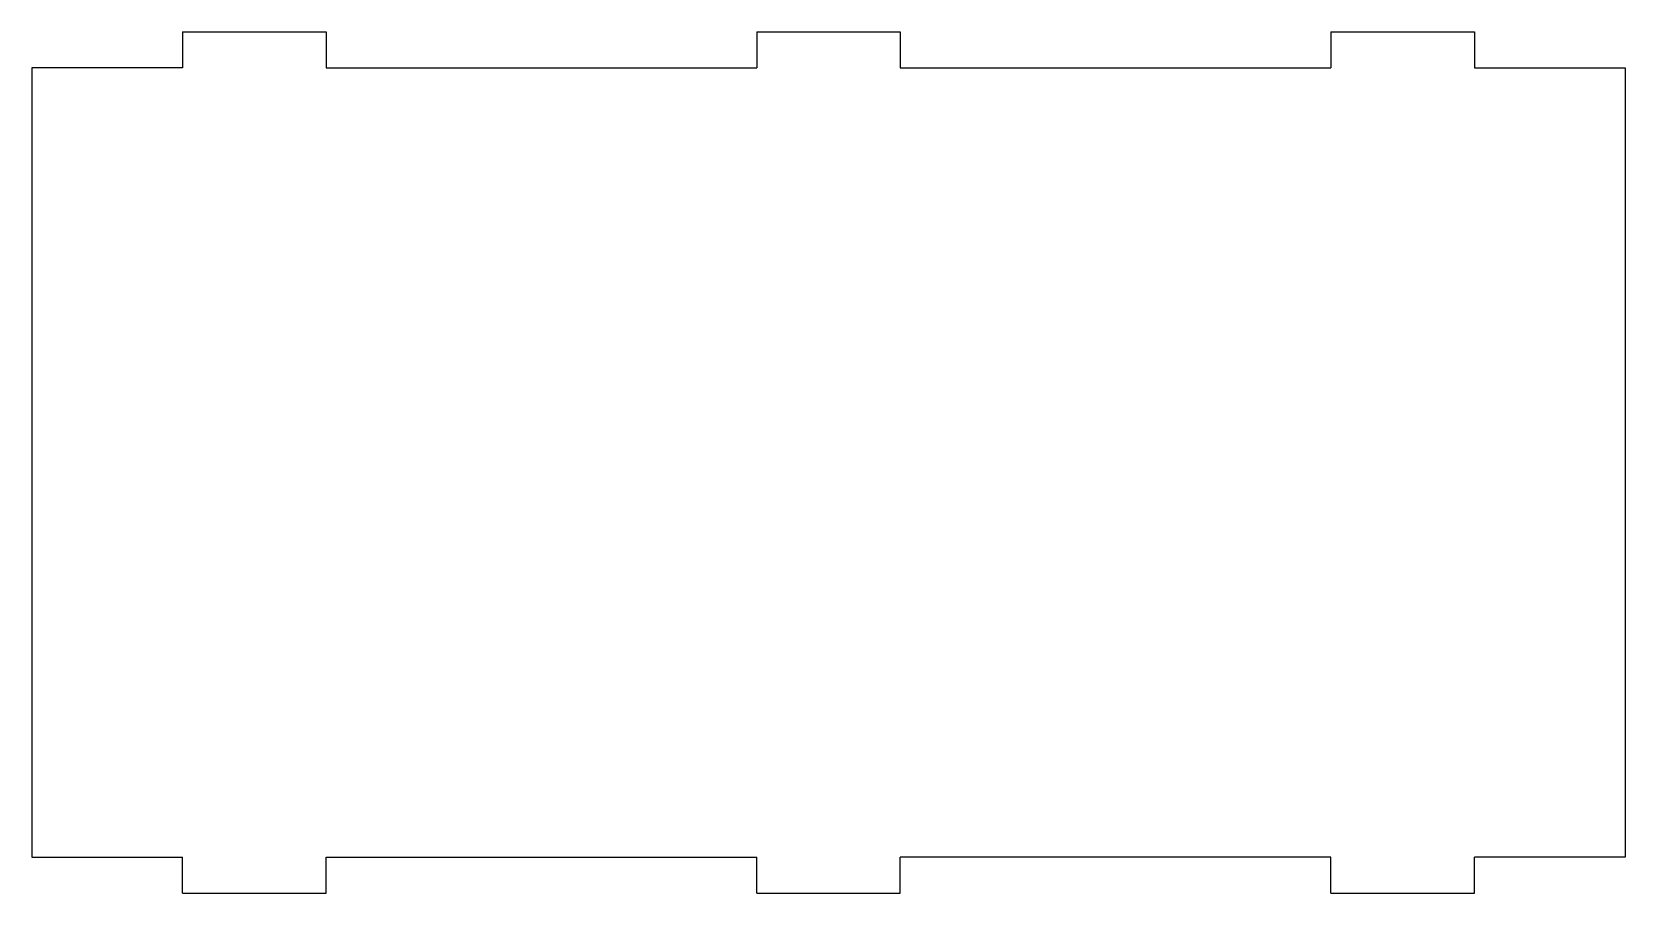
# Model space of a CAD drawing. Header units: millimetres. Extents: x -56 to 56, y -30 to 30.
import ezdxf

# ---------------------------------------------------------------- set-up
doc = ezdxf.new("R2010")
doc.units = ezdxf.units.MM

msp = doc.modelspace()

# ---------------------------------------------------------------- linework, layer by layer
at = {"color": 7, "linetype": 'Continuous', "lineweight": 25}
for p, q in [((-45, 30), (-45, 27.5)), ((-45, 30), (-35, 30)), ((-35, 30), (-35, 27.5)), ((-5, 30), (-5, 27.5)), ((-5, 30), (5, 30)), ((5, 30), (5, 27.5)), ((35, 30), (35, 27.5)), ((35, 30), (45, 30)), ((45, 30), (45, 27.5)), ((-55.5, 27.5), (-55.5, -27.5)), ((-45, 27.5), (-55.5, 27.5)), ((-35, 27.5), (-5, 27.5)), ((5, 27.5), (35, 27.5)), ((45, 27.5), (55.5, 27.5)), ((55.5, 27.5), (55.5, -27.5)), ((-55.5, -27.5), (-45, -27.5)), ((-45, -30), (-45, -27.5)), ((-35, -27.5), (-5, -27.5)), ((-35, -30), (-35, -27.5)), ((-5, -30), (-5, -27.5)), ((35, -27.5), (5, -27.5)), ((5, -30), (5, -27.5)), ((35, -30), (35, -27.5)), ((55.5, -27.5), (45, -27.5)), ((45, -30), (45, -27.5)), ((-45, -30), (-35, -30)), ((-5, -30), (5, -30)), ((35, -30), (45, -30))]:
    msp.add_line(p, q, dxfattribs=at)

doc.saveas('drawing.dxf')
